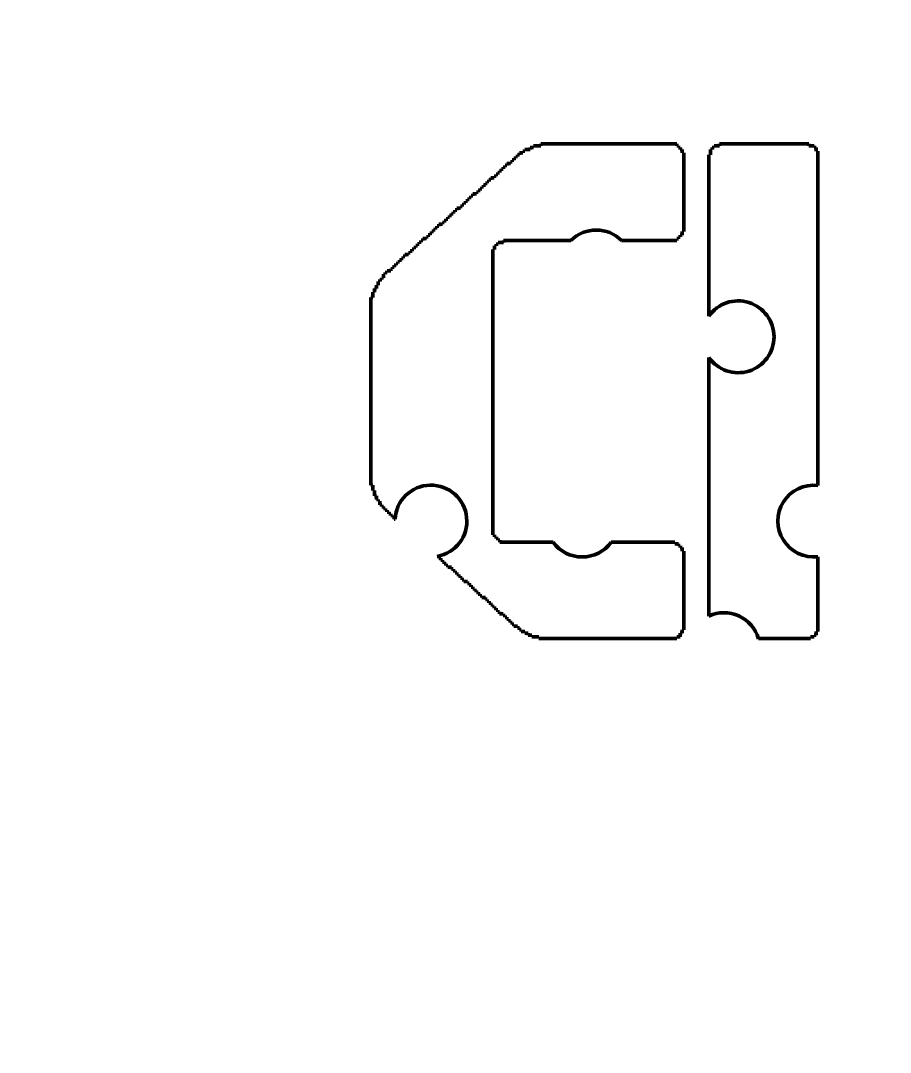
# Model space of a CAD drawing. Header units: millimetres. Extents: x 22 to 202, y 169 to 282.
# Drawn here: x 108.339 to 111.406, y 202.97 to 206.611 of the extents above; entities that cross this region are included whole.
import ezdxf

# ---------------------------------------------------------------- set-up
doc = ezdxf.new("R2010")
doc.units = ezdxf.units.MM
doc.header["$LTSCALE"] = 0.75
doc.layers.add('FD_Dimensions', color=7, linetype='Continuous', lineweight=25)
doc.layers.add('Visible', color=7, linetype='Continuous', lineweight=50)
doc.styles.get("Standard").update_dxf_attribs({"font": 'arial.ttf'})
doc.dimstyles.new('Dim-ISO-25', dxfattribs={"dimtxt": 2.5, "dimasz": 2.5, "dimexe": 1.5, "dimexo": 0, "dimgap": 1, "dimtad": 1, "dimzin": 4, "dimdsep": 46, "dimtxsty": 'Standard', "dimblk": 'OPEN90', "dimcen": 0, "dimazin": 1, "dimtp": 0.1, "dimtm": 0.1, "dimtfac": 0.72, "dimtmove": 0, "dimatfit": 3, "dimfxl": 1, "dimtzin": 4, "dimarcsym": 0})

# ---------------------------------------------------------------- blocks, each defined once
blk = doc.blocks.new('_Open90')
at = {"color": 0, "linetype": 'ByBlock', "lineweight": -2}
for p, q in [((-0.5, 0.5), (0, 0)), ((0, 0), (-1, 0)), ((0, 0), (-0.5, -0.5))]:
    blk.add_line(p, q, dxfattribs=at)
blk = doc.blocks.new('*D39')
at = {"layer": 'Defpoints', "color": 0, "transparency": 16777216}
for p in [(91.851481, 219.885579), (39.845512, 191.385202), (126.699789, 191.385202)]:
    blk.add_point(p, dxfattribs=at)
at = {"layer": 'FD_Dimensions', "color": 0, "lineweight": -2, "transparency": 16777216}
for p, q in [((91.851481, 219.885579), (38.345512, 219.885579)), ((39.845512, 217.385579), (39.845512, 193.885202)), ((126.699789, 191.385202), (38.345512, 191.385202))]:
    blk.add_line(p, q, dxfattribs=at)
at = {"layer": 'FD_Dimensions', "color": 0, "lineweight": -2, "transparency": 16777216, "xscale": 2.5, "yscale": 2.5, "zscale": 2.5}
for p, rotation in [((39.845512, 219.885579), 90), ((39.845512, 191.385202), 270)]:
    blk.add_blockref('_Open90', p, dxfattribs=dict(at, rotation=rotation))
at = {"layer": 'FD_Dimensions', "color": 0, "transparency": 16777216, "insert": (37.568245, 204.532394), "char_height": 2.5, "attachment_point": 5, "rotation": 90}
blk.add_mtext('28.50mm', dxfattribs=at)

msp = doc.modelspace()

# ---------------------------------------------------------------- linework, layer by layer
at = {"layer": 'Visible'}
for p, q in [((110.098, 206.1438), (110.1105, 206.1438)), ((110.098, 206.1374), (110.098, 206.1438)), ((110.1105, 206.1501), (110.1168, 206.1501)), ((110.1105, 206.1438), (110.1105, 206.1501)), ((110.1168, 206.1562), (110.1356, 206.1562)), ((110.1168, 206.1501), (110.1168, 206.1562)), ((110.1356, 206.1628), (110.1483, 206.1628)), ((110.1356, 206.1562), (110.1356, 206.1628)), ((110.1483, 206.1689), (110.1735, 206.1689)), ((110.1483, 206.1628), (110.1483, 206.1689)), ((110.1735, 206.1753), (110.653, 206.1753)), ((110.1735, 206.1689), (110.1735, 206.1753)), ((110.653, 206.1753), (110.653, 206.1689)), ((110.653, 206.1689), (110.6591, 206.1689)), ((110.6591, 206.1689), (110.6591, 206.1628)), ((110.6591, 206.1628), (110.6655, 206.1628)), ((110.6655, 206.1628), (110.6655, 206.1562)), ((110.6655, 206.1562), (110.6718, 206.1562)), ((110.6718, 206.1562), (110.6718, 206.1438)), ((110.6718, 206.1438), (110.6782, 206.1438)), ((110.6782, 206.1438), (110.6782, 205.8659)), ((110.7719, 206.1562), (110.7782, 206.1562)), ((110.7719, 206.1374), (110.7719, 206.1562)), ((110.7782, 206.1628), (110.7846, 206.1628)), ((110.7782, 206.1562), (110.7782, 206.1628)), ((110.7846, 206.1689), (110.8036, 206.1689)), ((110.7846, 206.1628), (110.7846, 206.1689)), ((110.8036, 206.1753), (111.1191, 206.1753)), ((110.8036, 206.1689), (110.8036, 206.1753)), ((111.1191, 206.1753), (111.1191, 206.1689)), ((111.1191, 206.1689), (111.1379, 206.1689)), ((111.1379, 206.1689), (111.1379, 206.1628)), ((111.1379, 206.1628), (111.1443, 206.1628)), ((111.1443, 206.1628), (111.1443, 206.1501)), ((111.1443, 206.1501), (111.1506, 206.1501)), ((111.1506, 206.1501), (111.1506, 204.9705)), ((110.0663, 206.1123), (110.0726, 206.1123)), ((110.0663, 206.106), (110.0663, 206.1123)), ((110.0726, 206.1187), (110.079, 206.1187)), ((110.0726, 206.1123), (110.0726, 206.1187)), ((110.079, 206.125), (110.0853, 206.125)), ((110.079, 206.1187), (110.079, 206.125)), ((110.0853, 206.1311), (110.0914, 206.1311)), ((110.0853, 206.125), (110.0853, 206.1311)), ((110.0914, 206.1374), (110.098, 206.1374)), ((110.0914, 206.1311), (110.0914, 206.1374)), ((110.7658, 206.1374), (110.7719, 206.1374)), ((110.7658, 205.5678), (110.7658, 206.1374)), ((110.0223, 206.0745), (110.0284, 206.0745)), ((110.0223, 206.0681), (110.0223, 206.0745)), ((110.0284, 206.0808), (110.035, 206.0808)), ((110.0284, 206.0745), (110.0284, 206.0808)), ((110.035, 206.0872), (110.0411, 206.0872)), ((110.035, 206.0808), (110.035, 206.0872)), ((110.0411, 206.0933), (110.0475, 206.0933)), ((110.0411, 206.0872), (110.0411, 206.0933)), ((110.0475, 206.0999), (110.0538, 206.0999)), ((110.0475, 206.0933), (110.0475, 206.0999)), ((110.0538, 206.106), (110.0663, 206.106)), ((110.0538, 206.0999), (110.0538, 206.106)), ((109.9781, 206.0369), (109.9845, 206.0369)), ((109.9781, 206.0303), (109.9781, 206.0369)), ((109.9845, 206.043), (109.9908, 206.043)), ((109.9845, 206.0369), (109.9845, 206.043)), ((109.9908, 206.0493), (109.9972, 206.0493)), ((109.9908, 206.043), (109.9908, 206.0493)), ((109.9972, 206.0557), (110.0096, 206.0557)), ((109.9972, 206.0493), (109.9972, 206.0557)), ((110.0096, 206.062), (110.016, 206.062)), ((110.0096, 206.0557), (110.0096, 206.062)), ((110.016, 206.0681), (110.0223, 206.0681)), ((110.016, 206.062), (110.016, 206.0681)), ((109.9342, 205.999), (109.9467, 205.999)), ((109.9342, 205.9927), (109.9342, 205.999)), ((109.9467, 206.0051), (109.953, 206.0051)), ((109.9467, 205.999), (109.9467, 206.0051)), ((109.953, 206.0115), (109.9594, 206.0115)), ((109.953, 206.0051), (109.953, 206.0115)), ((109.9594, 206.0178), (109.9654, 206.0178)), ((109.9594, 206.0115), (109.9594, 206.0178)), ((109.9654, 206.0242), (109.9721, 206.0242)), ((109.9654, 206.0178), (109.9654, 206.0242)), ((109.9721, 206.0303), (109.9781, 206.0303)), ((109.9721, 206.0242), (109.9721, 206.0303)), ((109.9025, 205.9673), (109.9091, 205.9673)), ((109.9025, 205.9612), (109.9025, 205.9673)), ((109.9091, 205.9739), (109.9152, 205.9739)), ((109.9091, 205.9673), (109.9091, 205.9739)), ((109.9152, 205.98), (109.9215, 205.98)), ((109.9152, 205.9739), (109.9152, 205.98)), ((109.9215, 205.9863), (109.9279, 205.9863)), ((109.9215, 205.98), (109.9215, 205.9863)), ((109.9279, 205.9927), (109.9342, 205.9927)), ((109.9279, 205.9863), (109.9279, 205.9927)), ((109.8585, 205.9297), (109.8649, 205.9297)), ((109.8585, 205.9233), (109.8585, 205.9297)), ((109.8649, 205.936), (109.8712, 205.936)), ((109.8649, 205.9297), (109.8649, 205.936)), ((109.8712, 205.9421), (109.8773, 205.9421)), ((109.8712, 205.936), (109.8712, 205.9421)), ((109.8773, 205.9485), (109.89, 205.9485)), ((109.8773, 205.9421), (109.8773, 205.9485)), ((109.89, 205.9548), (109.8964, 205.9548)), ((109.89, 205.9485), (109.89, 205.9548)), ((109.8964, 205.9612), (109.9025, 205.9612)), ((109.8964, 205.9548), (109.8964, 205.9612)), ((109.8143, 205.8918), (109.827, 205.8918)), ((109.8143, 205.8855), (109.8143, 205.8918)), ((109.827, 205.8982), (109.8334, 205.8982)), ((109.827, 205.8918), (109.827, 205.8982)), ((109.8334, 205.9043), (109.8395, 205.9043)), ((109.8334, 205.8982), (109.8334, 205.9043)), ((109.8395, 205.9109), (109.8461, 205.9109)), ((109.8395, 205.9043), (109.8395, 205.9109)), ((109.8461, 205.917), (109.8522, 205.917)), ((109.8461, 205.9109), (109.8461, 205.917)), ((109.8522, 205.9233), (109.8585, 205.9233)), ((109.8522, 205.917), (109.8522, 205.9233)), ((109.7765, 205.854), (109.7828, 205.854)), ((109.7765, 205.8479), (109.7765, 205.854)), ((109.7828, 205.8603), (109.7892, 205.8603)), ((109.7828, 205.854), (109.7828, 205.8603)), ((109.7892, 205.8667), (109.7955, 205.8667)), ((109.7892, 205.8603), (109.7892, 205.8667)), ((109.7955, 205.873), (109.8016, 205.873)), ((109.7955, 205.8667), (109.7955, 205.873)), ((109.8016, 205.8791), (109.8082, 205.8791)), ((109.8016, 205.873), (109.8016, 205.8791)), ((109.8082, 205.8855), (109.8143, 205.8855)), ((109.8082, 205.8791), (109.8082, 205.8855)), ((110.6655, 205.8535), (110.6655, 205.8471)), ((110.6718, 205.8535), (110.6655, 205.8535)), ((110.6718, 205.8659), (110.6718, 205.8535)), ((110.6782, 205.8659), (110.6718, 205.8659)), ((109.7325, 205.8161), (109.7386, 205.8161)), ((109.7325, 205.81), (109.7325, 205.8161)), ((109.7386, 205.8225), (109.7452, 205.8225)), ((109.7386, 205.8161), (109.7386, 205.8225)), ((109.7452, 205.8288), (109.7513, 205.8288)), ((109.7452, 205.8225), (109.7452, 205.8288)), ((109.7513, 205.8352), (109.7577, 205.8352)), ((109.7513, 205.8288), (109.7513, 205.8352)), ((109.7577, 205.8413), (109.7704, 205.8413)), ((109.7577, 205.8352), (109.7577, 205.8413)), ((109.7704, 205.8479), (109.7765, 205.8479)), ((109.7704, 205.8413), (109.7704, 205.8479)), ((110.0104, 205.8156), (110.0104, 205.8029)), ((110.0165, 205.8156), (110.0104, 205.8156)), ((110.0165, 205.822), (110.0165, 205.8156)), ((110.0229, 205.822), (110.0165, 205.822)), ((110.0229, 205.8281), (110.0229, 205.822)), ((110.0416, 205.8281), (110.0229, 205.8281)), ((110.0416, 205.8347), (110.0416, 205.8281)), ((110.28, 205.8347), (110.0416, 205.8347)), ((110.653, 205.8347), (110.4586, 205.8347)), ((110.653, 205.8408), (110.653, 205.8347)), ((110.6591, 205.8408), (110.653, 205.8408)), ((110.6591, 205.8471), (110.6591, 205.8408)), ((110.6655, 205.8471), (110.6591, 205.8471)), ((109.6947, 205.7849), (109.7074, 205.7849)), ((109.6947, 205.7783), (109.6947, 205.7849)), ((109.7074, 205.791), (109.7135, 205.791)), ((109.7074, 205.7849), (109.7074, 205.791)), ((109.7135, 205.7973), (109.7198, 205.7973)), ((109.7135, 205.791), (109.7135, 205.7973)), ((109.7198, 205.8037), (109.7262, 205.8037)), ((109.7198, 205.7973), (109.7198, 205.8037)), ((109.7262, 205.81), (109.7325, 205.81)), ((109.7262, 205.8037), (109.7262, 205.81)), ((110.0041, 205.8029), (110.0041, 204.7956)), ((110.0104, 205.8029), (110.0041, 205.8029)), ((109.6568, 205.7471), (109.6632, 205.7471)), ((109.6568, 205.7404), (109.6568, 205.7471)), ((109.6632, 205.7531), (109.6695, 205.7531)), ((109.6632, 205.7471), (109.6632, 205.7531)), ((109.6695, 205.7595), (109.6756, 205.7595)), ((109.6695, 205.7531), (109.6695, 205.7595)), ((109.6756, 205.7658), (109.6822, 205.7658)), ((109.6756, 205.7595), (109.6756, 205.7658)), ((109.6822, 205.7722), (109.6883, 205.7722)), ((109.6822, 205.7658), (109.6822, 205.7722)), ((109.6883, 205.7783), (109.6947, 205.7783)), ((109.6883, 205.7722), (109.6883, 205.7783)), ((109.619, 205.7153), (109.6253, 205.7153)), ((109.619, 205.7029), (109.619, 205.7153)), ((109.6253, 205.7217), (109.6317, 205.7217)), ((109.6253, 205.7153), (109.6253, 205.7217)), ((109.6317, 205.728), (109.6444, 205.728)), ((109.6317, 205.7217), (109.6317, 205.728)), ((109.6444, 205.7344), (109.6505, 205.7344)), ((109.6444, 205.728), (109.6444, 205.7344)), ((109.6505, 205.7404), (109.6568, 205.7404)), ((109.6505, 205.7344), (109.6505, 205.7404)), ((109.5938, 205.6775), (109.6002, 205.6775)), ((109.5938, 205.665), (109.5938, 205.6775)), ((109.6002, 205.6902), (109.6065, 205.6902)), ((109.6002, 205.6775), (109.6002, 205.6902)), ((109.6065, 205.6965), (109.6126, 205.6965)), ((109.6065, 205.6902), (109.6065, 205.6965)), ((109.6126, 205.7029), (109.619, 205.7029)), ((109.6126, 205.6965), (109.6126, 205.7029)), ((109.5814, 205.6523), (109.5875, 205.6523)), ((109.5814, 205.6335), (109.5814, 205.6523)), ((109.5875, 205.665), (109.5938, 205.665)), ((109.5875, 205.6523), (109.5875, 205.665)), ((109.5748, 205.6335), (109.5814, 205.6335)), ((109.5748, 204.9713), (109.5748, 205.6335)), ((110.7658, 204.5094), (110.7658, 205.4219)), ((109.5814, 204.9713), (109.5748, 204.9713)), ((109.5814, 204.9525), (109.5814, 204.9713)), ((109.5875, 204.9525), (109.5814, 204.9525)), ((109.5875, 204.9335), (109.5875, 204.9525)), ((109.5938, 204.9335), (109.5875, 204.9335)), ((109.5938, 204.921), (109.5938, 204.9335)), ((109.6002, 204.921), (109.5938, 204.921)), ((109.6002, 204.9147), (109.6002, 204.921)), ((109.6065, 204.9147), (109.6002, 204.9147)), ((109.6065, 204.9022), (109.6065, 204.9147)), ((109.6126, 204.9022), (109.6065, 204.9022)), ((109.6126, 204.8959), (109.6126, 204.9022)), ((109.619, 204.8959), (109.6126, 204.8959)), ((109.619, 204.8895), (109.619, 204.8959)), ((109.6253, 204.8895), (109.619, 204.8895)), ((109.6253, 204.8832), (109.6253, 204.8895)), ((109.6317, 204.8832), (109.6253, 204.8832)), ((109.6317, 204.8768), (109.6317, 204.8832)), ((109.638, 204.8768), (109.6317, 204.8768)), ((109.638, 204.8705), (109.638, 204.8768)), ((109.6444, 204.8705), (109.638, 204.8705)), ((109.6444, 204.8644), (109.6444, 204.8705)), ((109.6505, 204.8644), (109.6444, 204.8644)), ((109.6505, 204.858), (109.6505, 204.8644)), ((109.6568, 204.858), (109.6505, 204.858)), ((109.6568, 204.8517), (109.6568, 204.858)), ((109.6596, 204.8517), (109.6568, 204.8517)), ((110.0041, 204.7956), (110.0104, 204.7956)), ((110.0104, 204.7956), (110.0104, 204.7895)), ((110.0104, 204.7895), (110.0165, 204.7895)), ((110.0165, 204.7895), (110.0165, 204.7829)), ((110.0165, 204.7829), (110.0229, 204.7829)), ((110.0229, 204.7829), (110.0229, 204.7768)), ((110.0229, 204.7768), (110.0292, 204.7768)), ((110.0292, 204.7768), (110.0292, 204.7704)), ((110.0292, 204.7704), (110.2167, 204.7704)), ((110.4223, 204.7704), (110.6464, 204.7704)), ((110.6464, 204.7704), (110.6464, 204.7641)), ((110.6464, 204.7641), (110.6591, 204.7641)), ((110.6591, 204.7641), (110.6591, 204.7577)), ((110.6591, 204.7577), (110.6655, 204.7577)), ((110.6655, 204.7577), (110.6655, 204.7516)), ((110.6655, 204.7516), (110.6718, 204.7516)), ((110.6718, 204.7516), (110.6718, 204.7389)), ((110.6718, 204.7389), (110.6782, 204.7389)), ((110.6782, 204.7389), (110.6782, 204.461)), ((109.8082, 204.7194), (109.8082, 204.7198)), ((109.8143, 204.7194), (109.8082, 204.7194)), ((109.8143, 204.7133), (109.8143, 204.7194)), ((109.8207, 204.7133), (109.8143, 204.7133)), ((109.8207, 204.7067), (109.8207, 204.7133)), ((109.827, 204.7067), (109.8207, 204.7067)), ((109.827, 204.7006), (109.827, 204.7067)), ((109.8334, 204.7006), (109.827, 204.7006)), ((109.8334, 204.6942), (109.8334, 204.7006)), ((109.8395, 204.6942), (109.8334, 204.6942)), ((109.8395, 204.6879), (109.8395, 204.6942)), ((109.8461, 204.6879), (109.8395, 204.6879)), ((109.8461, 204.6815), (109.8461, 204.6879)), ((111.1506, 204.7186), (111.1506, 204.4547)), ((109.8585, 204.6815), (109.8461, 204.6815)), ((109.8585, 204.6754), (109.8585, 204.6815)), ((109.8649, 204.6754), (109.8585, 204.6754)), ((109.8649, 204.6688), (109.8649, 204.6754)), ((109.8712, 204.6688), (109.8649, 204.6688)), ((109.8712, 204.6627), (109.8712, 204.6688)), ((109.8773, 204.6627), (109.8712, 204.6627)), ((109.8773, 204.6564), (109.8773, 204.6627)), ((109.8837, 204.6564), (109.8773, 204.6564)), ((109.8837, 204.65), (109.8837, 204.6564)), ((109.89, 204.65), (109.8837, 204.65)), ((109.89, 204.6437), (109.89, 204.65)), ((109.8964, 204.6437), (109.89, 204.6437)), ((109.8964, 204.6376), (109.8964, 204.6437)), ((109.9025, 204.6376), (109.8964, 204.6376)), ((109.9025, 204.6312), (109.9025, 204.6376)), ((109.9152, 204.6312), (109.9025, 204.6312)), ((109.9152, 204.6249), (109.9152, 204.6312)), ((109.9215, 204.6249), (109.9152, 204.6249)), ((109.9215, 204.6185), (109.9215, 204.6249)), ((109.9279, 204.6185), (109.9215, 204.6185)), ((109.9279, 204.6124), (109.9279, 204.6185)), ((109.9342, 204.6124), (109.9279, 204.6124)), ((109.9342, 204.6058), (109.9342, 204.6124)), ((109.9403, 204.6058), (109.9342, 204.6058)), ((109.9403, 204.5997), (109.9403, 204.6058)), ((109.9467, 204.5997), (109.9403, 204.5997)), ((109.9467, 204.5934), (109.9467, 204.5997)), ((109.953, 204.5934), (109.9467, 204.5934)), ((109.953, 204.587), (109.953, 204.5934)), ((109.9594, 204.587), (109.953, 204.587)), ((109.9594, 204.5807), (109.9594, 204.587)), ((109.9654, 204.5807), (109.9594, 204.5807)), ((109.9654, 204.5746), (109.9654, 204.5807)), ((109.9781, 204.5746), (109.9654, 204.5746)), ((109.9781, 204.5682), (109.9781, 204.5746)), ((109.9845, 204.5682), (109.9781, 204.5682)), ((109.9845, 204.5619), (109.9845, 204.5682)), ((109.9908, 204.5619), (109.9845, 204.5619)), ((109.9908, 204.5555), (109.9908, 204.5619)), ((109.9972, 204.5555), (109.9908, 204.5555)), ((109.9972, 204.5494), (109.9972, 204.5555)), ((110.0033, 204.5494), (109.9972, 204.5494)), ((110.0033, 204.5428), (110.0033, 204.5494)), ((110.0096, 204.5428), (110.0033, 204.5428)), ((110.0096, 204.5367), (110.0096, 204.5428)), ((110.016, 204.5367), (110.0096, 204.5367)), ((110.016, 204.5304), (110.016, 204.5367)), ((110.0223, 204.5304), (110.016, 204.5304)), ((110.0223, 204.524), (110.0223, 204.5304)), ((110.0284, 204.524), (110.0223, 204.524)), ((110.0284, 204.5177), (110.0284, 204.524)), ((110.0411, 204.5177), (110.0284, 204.5177)), ((110.0411, 204.5116), (110.0411, 204.5177)), ((110.0475, 204.5116), (110.0411, 204.5116)), ((110.0475, 204.5052), (110.0475, 204.5116)), ((110.0538, 204.5052), (110.0475, 204.5052)), ((110.0538, 204.4989), (110.0538, 204.5052)), ((110.0602, 204.4989), (110.0538, 204.4989)), ((110.0602, 204.4925), (110.0602, 204.4989)), ((110.0663, 204.4925), (110.0602, 204.4925)), ((110.0663, 204.4864), (110.0663, 204.4925)), ((110.0726, 204.4864), (110.0663, 204.4864)), ((110.0726, 204.4798), (110.0726, 204.4864)), ((110.079, 204.4798), (110.0726, 204.4798)), ((110.079, 204.4737), (110.079, 204.4798)), ((110.0914, 204.4737), (110.079, 204.4737)), ((110.0914, 204.4674), (110.0914, 204.4737)), ((110.098, 204.4674), (110.0914, 204.4674)), ((110.098, 204.461), (110.098, 204.4674)), ((110.1041, 204.461), (110.098, 204.461)), ((110.1041, 204.4547), (110.1041, 204.461)), ((110.1168, 204.4547), (110.1041, 204.4547)), ((110.1168, 204.4486), (110.1168, 204.4547)), ((110.1293, 204.4486), (110.1168, 204.4486)), ((110.1293, 204.4423), (110.1293, 204.4486)), ((110.142, 204.4423), (110.1293, 204.4423)), ((110.142, 204.4359), (110.142, 204.4423)), ((110.1671, 204.4359), (110.142, 204.4359)), ((110.1671, 204.4296), (110.1671, 204.4359)), ((110.653, 204.4359), (110.653, 204.4296)), ((110.6655, 204.4359), (110.653, 204.4359)), ((110.6655, 204.4486), (110.6655, 204.4359)), ((110.6718, 204.4486), (110.6655, 204.4486)), ((110.6718, 204.461), (110.6718, 204.4486)), ((110.6782, 204.461), (110.6718, 204.461)), ((111.1252, 204.4359), (111.1252, 204.4296)), ((111.1379, 204.4359), (111.1252, 204.4359)), ((111.1379, 204.4423), (111.1379, 204.4359)), ((111.1443, 204.4423), (111.1379, 204.4423)), ((111.1443, 204.4547), (111.1443, 204.4423)), ((111.1506, 204.4547), (111.1443, 204.4547)), ((110.653, 204.4296), (110.1671, 204.4296)), ((111.1252, 204.4296), (110.9412, 204.4296))]:
    msp.add_line(p, q, dxfattribs=at)
for centre, radius, start, end in [((110.3693, 205.7448), 0.1268, 45.1894, 134.8106), ((110.8694, 205.4948), 0.1267, 215.151, 144.849), ((109.7861, 204.8446), 0.1267, 280.0398, 176.7831), ((111.1364, 204.8446), 0.1267, 83.5581, 276.4419), ((110.3195, 204.8446), 0.1267, 215.8142, 324.1858), ((110.8194, 204.3945), 0.1267, 16.0548, 115.0139)]:
    msp.add_arc(centre, radius, start, end, dxfattribs=at)

# ---------------------------------------------------------------- dimensions: what is measured, and where the dimension line sits
at = {"layer": 'FD_Dimensions'}
dim = msp.add_linear_dim(base=(39.8455, 191.3852), p1=(91.8515, 219.8856), p2=(126.6998, 191.3852), angle=90, dimstyle='Dim-ISO-25', override={"dimlfac": 1, "dimpost": 'mm'}, dxfattribs=at)
dim.commit()
dim.dimension.update_dxf_attribs({"geometry": '*D39', "text_midpoint": (39.8455, 204.5324), "dimtype": 160})

doc.saveas('drawing.dxf')
